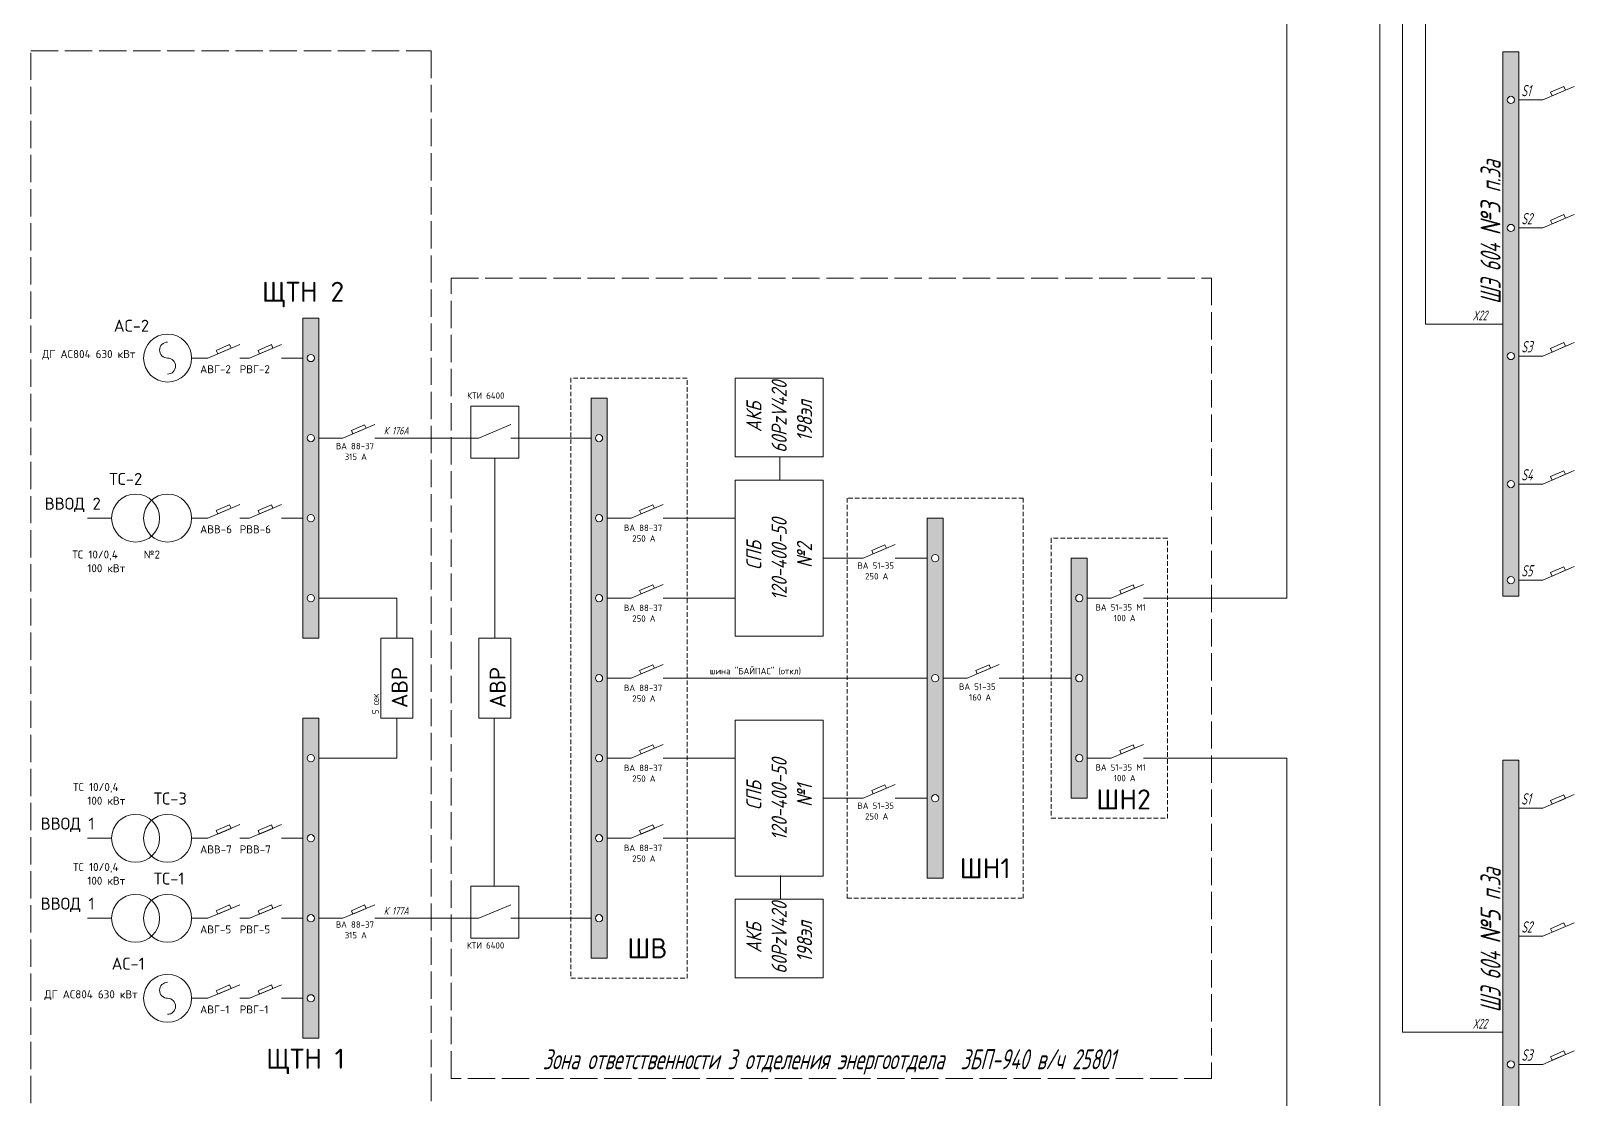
# Paper-space layout '83т362' of a CAD drawing. Extents: x 29 to 602, y 6 to 409.
# Drawn here: x 29.1 to 232.6, y 146.8 to 287.7 of the extents above; entities that cross this region are included whole.
import ezdxf

# ---------------------------------------------------------------- set-up
doc = ezdxf.new("R2010")
doc.units = 0
doc.header["$LTSCALE"] = 0.3
doc.linetypes.add('ACAD_ISO02W100', pattern=[15, 12, -3])
doc.linetypes.add('JIS_02_2.0', pattern=[3, 2, -1])
doc.layers.get('0').update_dxf_attribs({"linetype": 'CONTINUOUS', "lineweight": 15})
doc.layers.add('Text', color=242, linetype='CONTINUOUS', lineweight=15)
doc.styles.get("Standard").update_dxf_attribs({"font": 'isocpeur.ttf', "width": 0.8, "oblique": 15})

psp = doc.layouts.new('83т362')

# ---------------------------------------------------------------- hatches: boundary and pattern name
h = psp.add_hatch(color=256)
h.paths.add_polyline_path([(223.2488941192691, 284.9525018279901), (225.3608941192691, 284.9525018279901), (225.3608941192691, 213.1445009146171), (223.2488941192691, 213.1445018279902)])
edge = h.paths.add_edge_path(flags=16)
edge.add_arc((224.3048941192691, 278.6165018279902), 0.4777773656132356, 0, 360)
edge = h.paths.add_edge_path(flags=16)
edge.add_arc((224.3048941192691, 261.7205018279902), 0.4777773656132356, 0, 360)
edge = h.paths.add_edge_path(flags=16)
edge.add_arc((224.3048941192691, 244.8244999919315), 0.4777773656132356, 0, 360)
edge = h.paths.add_edge_path(flags=16)
edge.add_arc((224.3048941192691, 227.9284999919316), 0.4777773656132356, 0, 360)
edge = h.paths.add_edge_path(flags=16)
edge.add_arc((224.3048941192691, 215.2564992057802), 0.4777773656132356, 0, 360)
h = psp.add_hatch(color=256)
edge = h.paths.add_edge_path(flags=16)
edge.add_arc((65.99327066407109, 244.5605034646948), 0.4777773656132356, 0, 360)
edge = h.paths.add_edge_path(flags=16)
edge.add_arc((65.99327066407109, 234.0005034646948), 0.4777773656132356, 0, 360)
edge = h.paths.add_edge_path(flags=16)
edge.add_arc((65.99327066407109, 223.4405034646948), 0.4777773656132356, 0, 360)
edge = h.paths.add_edge_path(flags=16)
edge.add_arc((65.99327066407109, 212.8805034646948), 0.4777773656132356, 0, 360)
h.paths.add_polyline_path([(64.93727066407105, 249.8405034646948), (64.93727066407105, 207.6005034646948), (67.04927066407107, 207.6005034646948), (67.04927066407107, 249.8405034646948)])
h = psp.add_hatch(color=256)
edge = h.paths.add_edge_path(flags=16)
edge.add_arc((104.009270664071, 234.0005034646951), 0.4777773656132356, 0, 360)
edge = h.paths.add_edge_path(flags=16)
edge.add_arc((104.009270664071, 223.4405034646951), 0.4777773656132356, 0, 360)
edge = h.paths.add_edge_path(flags=16)
edge.add_arc((104.009270664071, 212.8805034646952), 0.4777773656132356, 0, 360)
edge = h.paths.add_edge_path(flags=16)
edge.add_arc((104.009270664071, 202.3205034646951), 0.4777773656132356, 0, 360)
edge = h.paths.add_edge_path(flags=16)
edge.add_arc((104.009270664071, 191.7605034463856), 0.4777773656132356, 0, 360)
edge = h.paths.add_edge_path(flags=16)
edge.add_arc((104.009270664071, 181.2005034463856), 0.4777773656132356, 0, 360)
edge = h.paths.add_edge_path(flags=16)
edge.add_arc((104.009270664071, 170.6405034463856), 0.4777773656132356, 0, 360)
h.paths.add_polyline_path([(102.9532722399003, 239.2805034646951), (102.9532722399003, 165.3605034646951), (105.0652722399003, 165.3605034646951), (105.0652722399003, 239.2805034646951)])
h = psp.add_hatch(color=256)
edge = h.paths.add_edge_path(flags=16)
edge.add_arc((148.3612706640711, 218.1605042259368), 0.4777773656132356, 0, 360)
edge = h.paths.add_edge_path(flags=16)
edge.add_arc((148.3612706640711, 202.3205022181154), 0.4777773656132356, 0, 360)
edge = h.paths.add_edge_path(flags=16)
edge.add_arc((148.3612706640711, 186.4805014063169), 0.4777773656132356, 0, 360)
h.paths.add_polyline_path([(147.305270431256, 223.4405034646951), (147.305270431256, 175.9205034646951), (149.417270431256, 175.9205034646951), (149.417270431256, 223.4405034646951)])
h = psp.add_hatch(color=256)
edge = h.paths.add_edge_path(flags=16)
edge.add_arc((167.3692732623241, 212.8805034646952), 0.4777773656132356, 0, 360)
edge = h.paths.add_edge_path(flags=16)
edge.add_arc((167.3692732623241, 202.3205015878528), 0.4777773656132356, 0, 360)
edge = h.paths.add_edge_path(flags=16)
edge.add_arc((167.3692732623241, 191.7605034646951), 0.4777773656132356, 0, 360)
h.paths.add_polyline_path([(166.3132730295091, 218.1605034646951), (166.3132730295091, 186.4805034646951), (168.4252730295091, 186.4805034646951), (168.4252730295091, 218.1605034646951)])
h = psp.add_hatch(color=256)
edge = h.paths.add_edge_path(flags=16)
edge.add_arc((65.99327066407109, 191.7605034646948), 0.4777773656132356, 0, 360)
edge = h.paths.add_edge_path(flags=16)
edge.add_arc((65.99327066407109, 181.2005034646948), 0.4777773656132356, 0, 360)
edge = h.paths.add_edge_path(flags=16)
edge.add_arc((65.99327066407109, 170.6405034646948), 0.4777773656132356, 0, 360)
edge = h.paths.add_edge_path(flags=16)
edge.add_arc((65.99327066407109, 160.0805034646948), 0.4777773656132356, 0, 360)
h.paths.add_polyline_path([(64.93727066407105, 154.8005034646948), (64.93727066407105, 197.0405034646948), (67.04927066407107, 197.0405034646948), (67.04927066407107, 154.8005034646948)])
h = psp.add_hatch(color=256)
h.paths.add_polyline_path([(223.2488937003696, 191.4964994524332), (225.3608937003695, 191.4964994524332), (225.3608937003695, 119.6884985390599), (223.2488937003696, 119.6884994524331)])
edge = h.paths.add_edge_path(flags=16)
edge.add_arc((224.3048937003695, 151.3684976163745), 0.4777773656132356, 0, 360)
edge = h.paths.add_edge_path(flags=16)
edge.add_arc((224.3048937003695, 134.4724976163745), 0.4777773656132356, 0, 360)
edge = h.paths.add_edge_path(flags=16)
edge.add_arc((224.3048937003695, 121.8004968302155), 0.4777773656132356, 0, 360)

# ---------------------------------------------------------------- linework, layer by layer
at = {"lineweight": 15}
for p, q in [((228.5288941192692, 278.6165018279902), (232.6454046873328, 280.4099311392131)), ((228.5288941192692, 261.7205018279902), (232.6454046873328, 263.5139311392131)), ((52.38541325178585, 244.5605034646951), (56.60941325178582, 246.353932775918)), ((57.91490296560892, 244.5605039480321), (62.13890296560889, 246.3539332592549)), ((228.5288941604215, 244.8244999919315), (232.6454047284852, 246.6179293031544)), ((70.21727066407107, 234.0005034646951), (74.44127066407104, 235.793932775918)), ((88.16927066407106, 234.0005034463856), (92.39327066407104, 235.7939327576161)), ((228.5288941604215, 227.9284999919316), (232.6454047284852, 229.7219293031544)), ((52.38541325178585, 223.4405034646951), (56.60941325178582, 225.233932775918)), ((57.91490296560892, 223.4405039480321), (62.13890296560889, 225.2339332592549)), ((108.2332706640711, 223.4405034646951), (112.4572706640711, 225.2339327759179)), ((138.8572706640711, 218.1605042259368), (143.0812706640711, 219.9539335371673)), ((228.5288851043227, 215.2564992057802), (232.6453956723864, 217.0499285170032)), ((108.2332706640711, 212.8805034646952), (112.4572706640711, 214.673932775918)), ((171.5932693869267, 212.8805034185178), (175.8172693869268, 214.6739327297407)), ((108.2332729670276, 202.3205022181154), (112.4572729670276, 204.1139315293383)), ((152.5852711583833, 202.3205015878528), (156.8092711583833, 204.1139308990834)), ((108.2332706640711, 191.7605034463856), (112.4572706640711, 193.5539327576161)), ((171.5932693869267, 191.7605034185178), (175.8172693869268, 193.5539327297407)), ((138.8572722336767, 186.4805012291452), (143.0812722336767, 188.273930540368)), ((228.5288937003696, 185.1605015910953), (232.6454042684333, 186.9539309023181)), ((52.38541325178585, 181.2005034646951), (56.60941325178582, 182.993932775918)), ((57.91490296560892, 181.2005039480321), (62.13890296560889, 182.993933259255)), ((108.2332706640711, 181.2005034463856), (112.4572706640711, 182.9939327576161)), ((52.38541325178585, 170.6405034646951), (56.60941325178582, 172.433932775918)), ((57.91490296560892, 170.6405039480321), (62.13890296560889, 172.433933259255)), ((70.21727066407107, 170.6405034646951), (74.44127066407104, 172.433932775918)), ((88.16927066407106, 170.6405034463856), (92.39327066407104, 172.4339327576161)), ((228.5288937003696, 168.2645015910953), (232.6454042684333, 170.0579309023181)), ((52.38541325178585, 160.0805034646952), (56.60941325178582, 161.873932775918)), ((57.91490296560892, 160.0805039480321), (62.13890296560889, 161.873933259255)), ((228.5288937415143, 151.3684976163745), (232.6454043095779, 153.1619269275973))]:
    psp.add_line(p, q, dxfattribs=at)
for p, q in [((228.5288941192692, 278.6165018279902), (225.3608941192691, 278.6165018279902)), ((228.5288941192692, 261.7205018279902), (225.3608941192691, 261.7205018279902)), ((67.04927066407107, 249.8405034646948), (64.93727066407105, 249.8405034646948)), ((64.93727066407105, 249.8405034646948), (64.93727066407105, 207.6005034646948)), ((67.04927066407107, 207.6005034646948), (67.04927066407107, 249.8405034646948)), ((223.2488941192691, 249.0485018279902), (219.0248941192691, 249.0485018279902)), ((55.26128829472002, 246.3276543866061), (53.50990425010637, 245.5646335152071)), ((53.50990425010637, 245.5646335152071), (53.70354770511484, 245.120158049145)), ((53.70354770511484, 245.120158049145), (55.46207052563649, 245.8667930801074)), ((55.46207052563649, 245.8667930801074), (55.26128829472002, 246.3276543866061)), ((56.60941325178582, 244.5605039480321), (57.91490296560892, 244.5605039480321)), ((60.79077800854309, 246.3276548699431), (59.03939396392944, 245.5646339985441)), ((59.03939396392944, 245.5646339985441), (59.23303741893791, 245.120158532482)), ((59.23303741893791, 245.120158532482), (60.99156023945956, 245.8667935634444)), ((60.99156023945956, 245.8667935634444), (60.79077800854309, 246.3276548699431)), ((62.13890296560889, 244.5605034646944), (64.93727066407105, 244.5605034646948)), ((228.5288941604215, 244.8244999919315), (225.3608941604215, 244.8244999919315)), ((93.44927066407108, 238.2245034646951), (87.11327066407102, 238.2245034646951)), ((87.11327066407102, 238.2245034646951), (87.11327066407102, 231.3605034646951)), ((93.44927066407108, 231.3605034646951), (93.44927066407108, 238.2245034646951)), ((105.0652722399003, 239.2805034646951), (102.9532722399003, 239.2805034646951)), ((102.9532722399003, 239.2805034646951), (102.9532722399003, 165.3605034646951)), ((105.0652722399003, 165.3605034646951), (105.0652722399003, 239.2805034646951)), ((73.09314570700523, 235.7676543866061), (71.34176166239159, 235.0046335152071)), ((71.34176166239159, 235.0046335152071), (71.53540511740006, 234.560158049145)), ((71.53540511740006, 234.560158049145), (73.29392793792171, 235.3067930801074)), ((73.29392793792171, 235.3067930801074), (73.09314570700523, 235.7676543866061)), ((70.21727066407107, 234.0005034646951), (67.04927066407107, 234.0005034646951)), ((74.44127066407104, 234.0005034531647), (85.00127066407107, 234.0005034463856)), ((88.16927066407106, 234.0005034463856), (85.00127066407107, 234.0005034463856)), ((92.39327066407104, 234.0005034463856), (102.9532706640711, 234.0005034463856)), ((87.11327066407102, 231.3605034646951), (93.44927066407108, 231.3605034646951)), ((90.28127223990033, 231.3605034646951), (90.28127223990033, 207.6005049871938)), ((228.5288941604215, 227.9284999919316), (225.3608941604215, 227.9284999919316)), ((55.26128829472002, 225.2076543866061), (53.50990425010637, 224.4446335152071)), ((53.50990425010637, 224.4446335152071), (53.70354770511484, 224.000158049145)), ((53.70354770511484, 224.000158049145), (55.46207052563649, 224.7467930801074)), ((55.46207052563649, 224.7467930801074), (55.26128829472002, 225.2076543866061)), ((60.79077800854309, 225.2076548699431), (59.03939396392944, 224.4446339985441)), ((59.03939396392944, 224.4446339985441), (59.23303741893791, 224.000158532482)), ((59.23303741893791, 224.000158532482), (60.99156023945956, 224.7467935634444)), ((60.99156023945956, 224.7467935634444), (60.79077800854309, 225.2076548699431)), ((111.1091457070053, 225.2076543866061), (109.3577616623916, 224.4446335152072)), ((109.3577616623916, 224.4446335152072), (109.5514051174001, 224.0001580491451)), ((109.5514051174001, 224.0001580491451), (111.3099279379217, 224.7467930801074)), ((111.3099279379217, 224.7467930801074), (111.1091457070053, 225.2076543866061)), ((36.54048329333427, 223.4405034646951), (39.70848329333433, 223.4405034646951)), ((56.60941325178582, 223.4405039480321), (57.91490296560892, 223.4405039480321)), ((62.13890296560888, 223.4405034646944), (64.93727066407105, 223.4405034646948)), ((105.0652722399003, 223.4405034646951), (108.2332706640711, 223.4405034646951)), ((112.4572706640711, 223.4405034646951), (121.9612727680119, 223.4405034646951)), ((149.417270431256, 223.4405034646951), (147.305270431256, 223.4405034646951)), ((147.305270431256, 223.4405034646951), (147.305270431256, 175.9205034646951)), ((149.417270431256, 175.9205034646951), (149.417270431256, 223.4405034646951)), ((141.7331457070053, 219.9276551478631), (139.9817616623916, 219.1646342764488)), ((141.9339279379217, 219.4667938413644), (141.7331457070053, 219.9276551478631)), ((133.5772706640711, 218.1605042259368), (138.8572706640711, 218.1605042259368)), ((139.9817616623916, 219.1646342764488), (140.1754051174001, 218.7201588103944)), ((140.1754051174001, 218.7201588103944), (141.9339279379217, 219.4667938413644)), ((143.0812706640711, 218.1605042259368), (147.305270664071, 218.1605042259368)), ((168.4252730295091, 218.1605034646951), (166.3132730295091, 218.1605034646951)), ((166.3132730295091, 218.1605034646951), (166.3132730295091, 186.4805034646951)), ((168.4252730295091, 186.4805034646951), (168.4252730295091, 218.1605034646951)), ((111.1091457070053, 214.6476543866061), (109.3577616623916, 213.8846335152071)), ((109.3577616623916, 213.8846335152071), (109.5514051174001, 213.440158049145)), ((109.5514051174001, 213.440158049145), (111.3099279379217, 214.1867930801074)), ((111.3099279379217, 214.1867930801074), (111.1091457070053, 214.6476543866061)), ((174.4691444298532, 214.6476543404288), (172.7177603852549, 213.8846334690299)), ((172.7177603852549, 213.8846334690299), (172.9114038402481, 213.4401580029677)), ((172.9114038402481, 213.4401580029677), (174.6699266607851, 214.1867930339301)), ((174.6699266607851, 214.1867930339301), (174.4691444298532, 214.6476543404288)), ((228.5288851043227, 215.2564992057802), (225.3608851043227, 215.2564992057802)), ((67.04927066407107, 212.8805034646952), (77.3452706640711, 212.8805034646952)), ((77.3452706640711, 212.8805034646952), (77.3452706640711, 207.6005034646951)), ((105.0652722399003, 212.8805034646952), (108.2332706640711, 212.8805034646952)), ((112.4572706640711, 212.8805034646952), (121.9612727680119, 212.8805034646952)), ((168.4252709627559, 212.8805034185178), (171.5932693869267, 212.8805034185178)), ((175.8172693869268, 212.8805034185178), (185.3212714908676, 212.8805034185178)), ((64.93727066407105, 207.6005034646948), (67.04927066407107, 207.6005034646948)), ((79.4572743417743, 207.6005028161308), (75.23327223782579, 207.6005028161308)), ((75.23327223782579, 207.6005028161308), (75.23327223782579, 197.0405028161307)), ((79.4572743417743, 197.0405028161307), (79.4572743417743, 207.6005028161308)), ((92.39327276801188, 207.6005049871938), (88.16927066407106, 207.6005049871938)), ((88.16927066407106, 207.6005049871938), (88.16927066407106, 197.0405049871938)), ((92.39327276801188, 197.0405049871938), (92.39327276801188, 207.6005049871938)), ((111.1091480099541, 204.0876531400341), (109.3577639653481, 203.3246322686198)), ((109.551407420349, 202.8801568025654), (111.3099302408859, 203.6267918335353)), ((111.3099302408859, 203.6267918335353), (111.1091480099541, 204.0876531400341)), ((155.4611462013098, 204.0876525097793), (153.7097621567038, 203.3246316383649)), ((153.9034056117046, 202.8801561723106), (155.6619284322416, 203.6267912032805)), ((155.6619284322416, 203.6267912032805), (155.4611462013098, 204.0876525097793)), ((105.0652745428568, 202.3205022181154), (108.2332706640711, 202.3205022181154)), ((109.3577639653481, 203.3246322686198), (109.551407420349, 202.8801568025654)), ((112.4572706640711, 202.3205022181154), (147.305270664071, 202.3205022181154)), ((149.4172727342126, 202.3205015878528), (152.5852711583833, 202.3205015878528)), ((153.7097621567038, 203.3246316383649), (153.9034056117046, 202.8801561723106)), ((156.8092711583833, 202.3205015878528), (166.3132732623241, 202.3205015878528)), ((64.93727066407105, 197.0405034646948), (67.04927066407107, 197.0405034646948)), ((64.93727066407105, 154.8005034646948), (64.93727066407105, 197.0405034646948)), ((67.04927066407107, 197.0405034646948), (67.04927066407107, 154.8005034646948)), ((75.23327223782579, 197.0405028161307), (79.4572743417743, 197.0405028161307)), ((77.3452706640711, 191.7605034646951), (77.3452706640711, 197.0405034646951)), ((88.16927066407106, 197.0405049871938), (92.39327276801188, 197.0405049871938)), ((90.16945368469841, 174.8645034646951), (90.16945368469841, 197.0405049871938)), ((111.1091457070053, 193.5276543683042), (109.3577616623916, 192.7646334968976)), ((111.3099279379217, 193.0667930618055), (111.1091457070053, 193.5276543683042)), ((174.4691444298532, 193.5276543404288), (172.7177603852549, 192.7646334690298)), ((174.6699266607851, 193.0667930339301), (174.4691444298532, 193.5276543404288)), ((67.04927066407107, 191.7605034646951), (77.3452706640711, 191.7605034646951)), ((105.0652722399003, 191.7605034463856), (108.2332706640711, 191.7605034463856)), ((109.3577616623916, 192.7646334968976), (109.5514051174001, 192.3201580308355)), ((109.5514051174001, 192.3201580308355), (111.3099279379217, 193.0667930618055)), ((112.4572706640711, 191.7605021675663), (121.9612727680119, 191.7605021675663)), ((168.4252709627559, 191.7605034185178), (171.5932693869267, 191.7605034185178)), ((172.7177603852549, 192.7646334690298), (172.9114038402481, 192.3201580029677)), ((172.9114038402481, 192.3201580029677), (174.6699266607851, 193.0667930339301)), ((175.8172693869268, 191.7605034185178), (185.3212714908676, 191.7605034185178)), ((141.7331472766109, 188.2476521510715), (139.9817632320049, 187.4846312796572)), ((139.9817632320049, 187.4846312796572), (140.1754066870058, 187.0401558136028)), ((140.1754066870058, 187.0401558136028), (141.933929507535, 187.786790844565)), ((141.933929507535, 187.786790844565), (141.7331472766109, 188.2476521510715)), ((133.5772706640711, 186.4805014063169), (138.8572706640711, 186.4805014063169)), ((143.0812706640711, 186.4805014063169), (147.305270664071, 186.4805014063169)), ((166.3132730295091, 186.4805034646951), (168.4252730295091, 186.4805034646951)), ((228.5288937003696, 185.1605015910953), (225.3608937003695, 185.1605015910953)), ((36.54048329333427, 181.2005034646951), (39.70848329333433, 181.2005034646951)), ((55.26128829472002, 182.9676543866061), (53.50990425010637, 182.2046335152071)), ((53.50990425010637, 182.2046335152071), (53.70354770511484, 181.760158049145)), ((53.70354770511484, 181.760158049145), (55.46207052563649, 182.5067930801074)), ((55.46207052563649, 182.5067930801074), (55.26128829472002, 182.9676543866061)), ((56.60941325178582, 181.2005039480321), (57.91490296560892, 181.2005039480321)), ((60.79077800854309, 182.9676548699431), (59.03939396392944, 182.2046339985441)), ((59.03939396392944, 182.2046339985441), (59.23303741893791, 181.760158532482)), ((59.23303741893791, 181.760158532482), (60.99156023945956, 182.5067935634444)), ((60.99156023945956, 182.5067935634444), (60.79077800854309, 182.9676548699431)), ((62.13890296560888, 181.2005034646944), (64.93727066407105, 181.2005034646948)), ((105.0652722399003, 181.2005034463856), (108.2332706640711, 181.2005034463856)), ((111.1091457070053, 182.9676543683042), (109.3577616623916, 182.2046334968976)), ((109.3577616623916, 182.2046334968976), (109.5514051174001, 181.7601580308355)), ((109.5514051174001, 181.7601580308355), (111.3099279379217, 182.5067930618055)), ((111.3099279379217, 182.5067930618055), (111.1091457070053, 182.9676543683042)), ((112.4572706640711, 181.2005021675662), (121.9612727680119, 181.2005021675662)), ((147.305270431256, 175.9205034646951), (149.417270431256, 175.9205034646951)), ((93.44927066407108, 174.8645034646951), (87.11327066407102, 174.8645034646951)), ((87.11327066407102, 174.8645034646951), (87.11327066407102, 168.0005034646951)), ((93.44927066407108, 168.0005034646951), (93.44927066407108, 174.8645034646951)), ((55.26128829472002, 172.4076543866061), (53.50990425010637, 171.6446335152071)), ((53.50990425010637, 171.6446335152071), (53.70354770511484, 171.200158049145)), ((53.70354770511484, 171.200158049145), (55.46207052563649, 171.9467930801074)), ((55.46207052563649, 171.9467930801074), (55.26128829472002, 172.4076543866061)), ((60.79077800854309, 172.4076548699431), (59.03939396392944, 171.6446339985441)), ((59.03939396392944, 171.6446339985441), (59.23303741893791, 171.200158532482)), ((59.23303741893791, 171.200158532482), (60.99156023945956, 171.9467935634444)), ((60.99156023945956, 171.9467935634444), (60.79077800854309, 172.4076548699431)), ((73.09314570700523, 172.4076543866061), (71.34176166239159, 171.6446335152071)), ((71.34176166239159, 171.6446335152071), (71.53540511740006, 171.2001580491451)), ((71.53540511740006, 171.2001580491451), (73.29392793792171, 171.9467930801073)), ((73.29392793792171, 171.9467930801073), (73.09314570700523, 172.4076543866061)), ((36.54048329333427, 170.6405034646951), (39.70848329333433, 170.6405034646951)), ((56.60941325178582, 170.6405039480321), (57.91490296560892, 170.6405039480321)), ((62.13890296560888, 170.6405034646944), (64.93727066407105, 170.6405034646948)), ((70.21727066407107, 170.6405034646951), (67.04927066407107, 170.6405034646951)), ((74.44127066407104, 170.6405034551985), (85.00127066407107, 170.6405034463856)), ((88.16927066407106, 170.6405034463856), (85.00127066407107, 170.6405034463856)), ((92.39327066407104, 170.6405034463856), (102.9532706640711, 170.6405034463856)), ((87.11327066407102, 168.0005034646951), (93.44927066407108, 168.0005034646951)), ((228.5288937003696, 168.2645015910953), (225.3608937003695, 168.2645015910953)), ((102.9532722399003, 165.3605034646951), (105.0652722399003, 165.3605034646951)), ((55.26128829472002, 161.8476543866061), (53.50990425010637, 161.0846335152071)), ((53.50990425010637, 161.0846335152071), (53.70354770511484, 160.6401580491451)), ((53.70354770511484, 160.6401580491451), (55.46207052563649, 161.3867930801074)), ((55.46207052563649, 161.3867930801074), (55.26128829472002, 161.8476543866061)), ((60.79077800854309, 161.8476548699431), (59.03939396392944, 161.0846339985441)), ((59.03939396392944, 161.0846339985441), (59.23303741893791, 160.640158532482)), ((59.23303741893791, 160.640158532482), (60.99156023945956, 161.3867935634444)), ((60.99156023945956, 161.3867935634444), (60.79077800854309, 161.8476548699431)), ((56.60941325178582, 160.0805039480321), (57.91490296560892, 160.0805039480321)), ((62.13890296560888, 160.0805034646944), (64.93727066407105, 160.0805034646948)), ((67.04927066407107, 154.8005034646948), (64.93727066407105, 154.8005034646948)), ((223.2488937003696, 155.5924994524331), (219.0248937003695, 155.5924994524331)), ((228.5288937415143, 151.3684976163745), (225.3608937415142, 151.3684976163745))]:
    psp.add_line(p, q)
at = {"linetype": 'ACAD_ISO02W100'}
for points in [[(81.85953178526964, 119.2527159343032), (29.05953178526963, 119.2527159343032), (29.05953178526973, 285.108004873719), (81.85953178526972, 285.108004873719)], [(81.85953178526964, 285.108004873719), (81.85953178526964, 119.2527159343032)]]:
    psp.add_lwpolyline(points, dxfattribs=at)
for points in [[(223.2488941192691, 284.9525018279901), (225.3608941192691, 284.9525018279901), (225.3608941192691, 213.1445009146171), (223.2488941192691, 213.1445018279902)], [(229.7513355886621, 279.1490796815488), (231.5027196332681, 279.9121005529478), (231.297279730267, 280.3836527499166), (229.545895685661, 279.6206318785023)], [(229.7513355886621, 262.2530796815488), (231.5027196332681, 263.0161005529478), (231.297279730267, 263.4876527499165), (229.545895685661, 262.7246318785022)], [(229.7513356298068, 245.3570778454902), (231.5027196744128, 246.1200987168891), (231.2972797714117, 246.5916509138502), (229.5458957268134, 245.8286300424435)], [(229.7513356298068, 228.4610778454901), (231.5027196744128, 229.224098716889), (231.2972797714117, 229.6956509138502), (229.5458957268134, 228.9326300424435)], [(229.751326573708, 215.7890770593235), (231.502710618314, 216.5520979307378), (231.2972707153129, 217.0236501276912), (229.5458866707146, 216.2606292562923)], [(223.2488937003696, 191.4964994524332), (225.3608937003695, 191.4964994524332), (225.3608937003695, 119.6884985390599), (223.2488937003696, 119.6884994524331)], [(229.7513351697548, 185.6930794446538), (231.5027192143608, 186.4561003160529), (231.2972793113598, 186.9276525130217), (229.5458952667614, 186.1646316416073)], [(229.7513351697548, 168.7970794446539), (231.5027192143608, 169.5601003160529), (231.2972793113598, 170.0316525130217), (229.5458952667614, 169.2686316416073)], [(229.7513352109071, 151.9010754699254), (231.5027192555055, 152.664096341332), (231.2972793525121, 153.1356485382931), (229.5458953078984, 152.3726276668865)]]:
    psp.add_lwpolyline(points, close=True)
psp.add_lwpolyline([(84.49953037255922, 255.1205021632789), (184.8079680261505, 255.1205021632789), (184.8079680261505, 149.5205015878604), (84.49953037255922, 149.5205015878606)], close=True, dxfattribs=at)
at = {"linetype": 'JIS_02_2.0'}
for points in [[(100.3132722399003, 162.7205015878606), (115.6252722399003, 162.7205015878606), (115.6252722399003, 241.9205015878606), (100.3132722399003, 241.9205015878606)], [(136.745270431256, 173.2805015878606), (159.977270431256, 173.2805015878606), (159.977270431256, 226.0805015878606), (136.745270431256, 226.0805015878606)], [(163.6732730295091, 183.8405015878606), (178.9852730295091, 183.8405015878606), (178.9852730295091, 220.8005015878606), (163.6732730295091, 220.8005015878606)]]:
    psp.add_lwpolyline(points, close=True, dxfattribs=at)
for centre, radius in [((224.3048941192691, 278.6165018279902), 0.4777773656132356), ((224.3048941192691, 261.7205018279902), 0.4777773656132356), ((47.1004832933343, 244.5605034646951), 3.168000000000001), ((65.99327066407109, 244.5605034646948), 0.4777773656132356), ((224.3048941192691, 244.8244999919315), 0.4777773656132356), ((65.99327066407109, 234.0005034646948), 0.4777773656132356), ((104.009270664071, 234.0005034646951), 0.4777773656132356), ((224.3048941192691, 227.9284999919316), 0.4777773656132356), ((42.87648329333427, 223.4405034646951), 3.168000000000001), ((47.1004832933343, 223.4405034646951), 3.168000000000001), ((65.99327066407109, 223.4405034646948), 0.4777773656132356), ((104.009270664071, 223.4405034646951), 0.4777773656132356), ((148.3612706640711, 218.1605042259368), 0.4777773656132356), ((224.3048941192691, 215.2564992057802), 0.4777773656132356), ((65.99327066407109, 212.8805034646948), 0.4777773656132356), ((104.009270664071, 212.8805034646952), 0.4777773656132356), ((167.3692732623241, 212.8805034646952), 0.4777773656132356), ((104.009270664071, 202.3205034646951), 0.4777773656132356), ((148.3612706640711, 202.3205022181154), 0.4777773656132356), ((167.3692732623241, 202.3205015878528), 0.4777773656132356), ((65.99327066407109, 191.7605034646948), 0.4777773656132356), ((104.009270664071, 191.7605034463856), 0.4777773656132356), ((167.3692732623241, 191.7605034646951), 0.4777773656132356), ((148.3612706640711, 186.4805014063169), 0.4777773656132356), ((42.87648329333427, 181.2005034646951), 3.168000000000001), ((47.1004832933343, 181.2005034646951), 3.168000000000001), ((65.99327066407109, 181.2005034646948), 0.4777773656132356), ((104.009270664071, 181.2005034463856), 0.4777773656132356), ((42.87648329333427, 170.6405034646951), 3.168000000000001), ((47.1004832933343, 170.6405034646951), 3.168000000000001), ((65.99327066407109, 170.6405034646948), 0.4777773656132356), ((104.009270664071, 170.6405034463856), 0.4777773656132356), ((47.1004832933343, 160.0805034646951), 3.168000000000001), ((65.99327066407109, 160.0805034646948), 0.4777773656132356), ((224.3048937003695, 151.3684976163745), 0.4777773656132356)]:
    psp.add_circle(centre, radius)
for centre, start, end in [((47.1004832933343, 245.6165034646951), 90, 270), ((47.1004832933343, 243.5045034646951), 270, 90), ((47.1004832933343, 161.1365034646951), 90, 270), ((47.1004832933343, 159.0245034646951), 270, 90)]:
    psp.add_arc(centre, 1.056, start, end)
at = {"layer": 'Text'}
for p, q in [((213.0248941192691, 249.0485018279902), (213.0248941192691, 373.1284796869724)), ((210.0248937003695, 155.5924994524331), (210.0248937003695, 369.9604796869724)), ((207.0248932814623, 62.13649707687608), (207.0248932814623, 366.7924796869723)), ((194.7323153189034, 212.8805034185179), (194.7323153189034, 313.32232438043)), ((219.0248941192691, 249.0485018279902), (213.0248941192691, 249.0485018279902)), ((50.2684832933343, 244.5605034646951), (52.38541325178585, 244.5605034646951)), ((127.8584731192213, 231.5369753507312), (127.8584731192213, 228.4405034646951)), ((50.2684832933343, 223.4405034646951), (52.38541325178585, 223.4405034646951)), ((185.3212714908676, 212.8805034185178), (194.7323153189034, 212.8805034185179)), ((194.7323153189034, 191.7605034185178), (185.3212714908676, 191.7605034185178)), ((194.7323153189034, 89.5547752141903), (194.7323153189034, 191.7605034185178)), ((50.2684832933343, 181.2005034646951), (52.38541325178585, 181.2005034646951)), ((127.9419661630018, 176.2770282312306), (127.9419661630018, 173.1805563451945)), ((50.2684832933343, 170.6405034646951), (52.38541325178585, 170.6405034646951)), ((50.2684832933343, 160.0805034646952), (52.38541325178585, 160.0805034646952)), ((219.0248937003695, 155.5924994524331), (210.0248937003695, 155.5924994524331))]:
    psp.add_line(p, q, dxfattribs=at)
for points in [[(121.9612727680119, 231.5369753507312), (133.5772706640711, 231.5369753507312), (133.5772706640711, 241.9205015878606), (121.9612727680119, 241.9205015878606)], [(121.9612727680119, 207.8805034646952), (133.5772706640711, 207.8805034646952), (133.5772706640711, 228.4405034646951), (121.9612727680119, 228.4405034646951)], [(121.9612728295012, 176.200502634475), (133.5772707255604, 176.200502634475), (133.5772707255604, 196.760502634475), (121.9612728295012, 196.760502634475)], [(121.9612728295012, 162.7970301246244), (133.5772707255604, 162.7970301246244), (133.5772707255604, 173.1805563617538), (121.9612728295012, 173.1805563617538)]]:
    psp.add_lwpolyline(points, close=True, dxfattribs=at)

# ---------------------------------------------------------------- texts
for s, height, p in [('ЩТН 2', 2.64, (59.54207595794865, 251.9830117067164)), ('   АС-2', 1.584, (36.97909056813933, 248.0316294385415)), (' ДГ АС804 630 кВт', 1.056, (29.87873950231506, 244.5605034646951)), ('АВГ-2', 1.056, (51.38241518796531, 242.5605034646951)), ('РВГ-2', 1.056, (56.60941325178582, 242.5605039480321)), (' КТИ 6400', 0.8448000000000002, (86.0677796953657, 239.1798183660412)), (' ВА 88-37', 0.8448000000000002, (68.74892780692649, 232.522962785021)), ('315 А', 0.8448000000000002, (70.4586420926467, 231.1149627850261)), ('   ТС-2', 1.584, (36.37807682474522, 227.8143300514802)), ('   ВВОД 2', 1.584, (27.84910364004546, 224.5578958937994)), ('АВВ-6', 1.056, (51.38241518796531, 221.4405034646951)), ('РВВ-6', 1.056, (56.60941325178582, 221.4405039480321)), (' ВА 88-37', 0.8448000000000002, (106.7649278069266, 221.7355742550336)), ('250 А', 0.8448000000000002, (108.394184949783, 220.3275742550311)), (' ТС 10/0,4 ', 1.056, (33.84237698757747, 218.1090661187436)), ('№2', 1.056, (43.94980555901261, 218.1090661187436)), ('100 кВт', 1.056, (36.51355687453837, 216.2987804044612)), (' ВА 51-35', 0.8448000000000002, (137.5547808133723, 216.7508264773852)), ('250 А', 0.8448000000000002, (139.1035808133805, 215.3428264773902)), (' ВА 88-37', 0.8448000000000002, (106.7649278069266, 211.1755742550337)), ('ВА 51-35 М1', 0.8448000000000002, (169.5063223933746, 211.2441605425056)), ('250 А', 0.8448000000000002, (108.394184949783, 209.7675742550311)), ('100 А', 0.8448000000000002, (171.9200366790845, 209.8361605425031)), (' шина "БАЙПАС" (откл)', 0.8448000000000002, (118.089512792749, 202.8326471896787)), ('ВА 51-35', 0.8448000000000002, (151.4990997298123, 200.7777928440832)), (' ВА 88-37', 0.8448000000000002, (106.7649278069266, 200.6155742550337)), ('250 А', 0.8448000000000002, (108.394184949783, 199.2075742550311)), ('160 А', 0.8448000000000002, (152.8266425869512, 199.3697928440883)), (' ВА 88-37', 0.8448000000000002, (106.7649278069266, 190.0555742550337)), ('250 А', 0.8448000000000002, (108.394184949783, 188.6475742550311)), ('ВА 51-35 М1', 0.8448000000000002, (169.5063223933746, 190.1241605425056)), ('100 А', 0.8448000000000002, (171.9200366790845, 188.7161605425031)), (' ТС 10/0,4 ', 1.056, (33.93890086207449, 187.4370823706552)), ('ШН2', 2.64, (169.6039597733991, 185.0045007019779)), ('100 кВт', 1.056, (36.51355687453837, 185.6267966563727)), ('ТС-3', 1.584, (45.26074048394821, 185.6471188279307)), (' ВА 51-35', 0.8448000000000002, (137.5547808133723, 185.0708264773852)), ('   ВВОД 1', 1.584, (27.31355230134704, 182.3391911052764)), ('250 А', 0.8448000000000002, (139.1035808133805, 183.6628264773903)), ('АВВ-7', 1.056, (51.38241518796531, 179.2005034646951)), ('РВВ-7', 1.056, (56.60941325178582, 179.2005039480321)), (' ВА 88-37', 0.8448000000000002, (106.7649278069266, 179.4955742550337)), (' ТС 10/0,4 ', 1.056, (33.93890086207449, 176.8770823706552)), ('250 А', 0.8448000000000002, (108.394184949783, 178.0875742550311)), ('ШН1', 2.64, (151.5797033406916, 175.9205034646951)), ('100 кВт', 1.056, (36.51355687453837, 175.0667966563728)), ('ТС-1', 1.584, (45.26074048394821, 175.0871188279308)), ('   ВВОД 1', 1.584, (27.31355230134704, 171.7791911052764)), ('АВГ-5', 1.056, (51.38241518796531, 168.6405034646951)), ('РВГ-5', 1.056, (56.60941325178582, 168.6405039480321)), (' ВА 88-37', 0.8448000000000002, (68.74892780692649, 169.3912884738236)), ('315 А', 0.8448000000000002, (70.4586420926467, 167.9832884738288)), (' КТИ 6400', 0.8448000000000002, (86.04613974916484, 166.6432520679856)), ('ШВ', 2.64, (107.7376955232984, 165.3605034646951)), ('   АС-1', 1.584, (36.69235076939731, 163.8593908109323)), (' ДГ АС804 630 кВт', 1.056, (30.17456600057812, 160.0805034646951)), ('АВГ-1', 1.056, (51.38241518796531, 158.0805034646952)), ('РВГ-1', 1.056, (56.60941325178582, 158.0805039480321)), ('ЩТН 1', 2.64, (60.09917416847372, 150.7908066412154))]:
    psp.add_text(s, height=height).set_placement(p)
for s, height, p in [(' АВР', 2.112, (78.75327434176918, 197.0405028161307)), (' АВР', 2.112, (91.68927276801446, 197.0405049871938)), (' 5 сек', 0.8448000000000002, (74.95167223782994, 197.0405028161307))]:
    psp.add_text(s, height=height, rotation=90).set_placement(p)
at = {"line_spacing_factor": 1.5}
for s, insert, char_height, width, attachment_point in [('{\\fGOST|b0|i0|c204|p34; \\fGOST|b0|i0|c0|p34;S\\fGOST|b0|i0|c204|p34;1}', (225.0518836609354, 279.0971644948106), 1.5, 17.20121131539205, 7), ('{\\fGOST|b0|i0|c204|p34; \\fGOST|b0|i0|c0|p34;S\\fGOST|b0|i0|c204|p34;2}', (225.0518836609354, 262.2011644948105), 1.5, 17.20121131539205, 7), ('{\\fGOST|b0|i0|c204|p34; \\fGOST|b0|i0|c0|p34;X\\fGOST|b0|i0|c204|p34;22}', (218.7158836609431, 249.5291644948105), 1.3, 17.20121131539205, 7), ('{\\fGOST|b0|i0|c204|p34; \\fGOST|b0|i0|c0|p34;S\\fGOST|b0|i0|c204|p34;3}', (225.0518837020878, 245.3051626587518), 1.5, 17.20121131539205, 7), ('{\\fGOST|b0|i0|c204|p34; \\fGOST|b0|i0|c0|p34; \\fGOST|b0|i0|c204|p34; К 176А}', (74.13226177949208, 234.4811661220187), 1, 17.20121131539205, 7), ('{\\fGOST|b0|i0|c204|p34; \\fGOST|b0|i0|c0|p34;S\\fGOST|b0|i0|c204|p34;4}', (225.0518837020878, 228.4091626587519), 1.5, 17.20121131539205, 7), ('{\\fGOST|b0|i0|c204|p34; \\fGOST|b0|i0|c0|p34;S\\fGOST|b0|i0|c204|p34;5}', (225.051874645989, 215.7371618726006), 1.5, 17.20121131539205, 7), ('{\\fGOST|b0|i0|c204|p34; \\fGOST|b0|i0|c0|p34;S\\fGOST|b0|i0|c204|p34;1}', (225.0518832420359, 185.6411642579156), 1.5, 17.20121131539205, 7), ('{\\fGOST|b0|i0|c204|p34; \\fGOST|b0|i0|c0|p34; \\fGOST|b0|i0|c204|p34; К 177А}', (74.13226177949208, 171.1211661220188), 1, 17.20121131539205, 7), ('{\\fGOST|b0|i0|c204|p34; \\fGOST|b0|i0|c0|p34;S\\fGOST|b0|i0|c204|p34;2}', (225.0518832420359, 168.7451642579156), 1.5, 17.20121131539205, 7), ('{\\fGOST|b0|i0|c204|p34; \\fGOST|b0|i0|c0|p34;X\\fGOST|b0|i0|c204|p34;22}', (218.7158832420358, 156.0731621192534), 1.3, 17.20121131539205, 7), ('{\\fGOST|b0|i0|c204|p34;Зона ответственности 3 отделения энергоотдела  3БП-940 в/ч 25801}', (134.3447387410212, 150.0011642546808), 2.64, 106.1146885174632, 8), ('{\\fGOST|b0|i0|c204|p34; \\fGOST|b0|i0|c0|p34;S\\fGOST|b0|i0|c204|p34;3}', (225.0518832831805, 151.8491602831948), 1.5, 17.20121131539205, 7)]:
    psp.add_mtext(s, dxfattribs=dict(at, insert=insert, char_height=char_height, width=width, attachment_point=attachment_point))
at = {"char_height": 2.64, "width": 49.19892447594079, "attachment_point": 7, "rotation": 90, "line_spacing_factor": 1.5}
for s, insert in [('{\\fGOST|b0|i0|c204|p34; \\fGOST|b0|i0|c0|p34; \\fGOST|b0|i0|c204|p34;ШЭ 604 }№3 {\\fGOST|b0|i0|c204|p34;п.3а}', (222.9398836609355, 249.5291644948105)), ('{\\fGOST|b0|i0|c204|p34; \\fGOST|b0|i0|c0|p34; \\fGOST|b0|i0|c204|p34;ШЭ 604 }№5 {\\fGOST|b0|i0|c204|p34;п.3а}', (222.9398832420359, 156.0731621192534))]:
    psp.add_mtext(s, dxfattribs=dict(at, insert=insert))
at = {"layer": 'Text', "char_height": 2, "attachment_point": 5, "rotation": 90}
for s, insert in [('\\pl2;{\\H0.4224x;\\C7;\\P\\pi-2;\\H2.3674x; АКБ \\P 60PzV420 \\P198эл}', (127.0720317484829, 236.2775959458925)), ('\\pl2;{\\H0.4224x;\\C7;\\P\\pi-2;\\H2.3674x; СПБ\\P120-400-50\\P №2}', (127.0720317484829, 217.9943247446738)), ('\\pl2;{\\H0.4224x;\\C7;\\P\\pi-2;\\H2.3674x; СПБ\\P120-400-50\\P №1}', (127.0720318099722, 186.3143239144537)), ('\\pl2;{\\H0.4224x;\\C7;\\P\\pi-2;\\H2.3674x; АКБ \\P 60PzV420 \\P198эл}', (127.0720318099722, 167.5376507197857))]:
    psp.add_mtext_dynamic_manual_height_columns(s, width=30.8890436510228, gutter_width=25, heights=[0], dxfattribs=dict(at, insert=insert))

doc.saveas('drawing.dxf')
